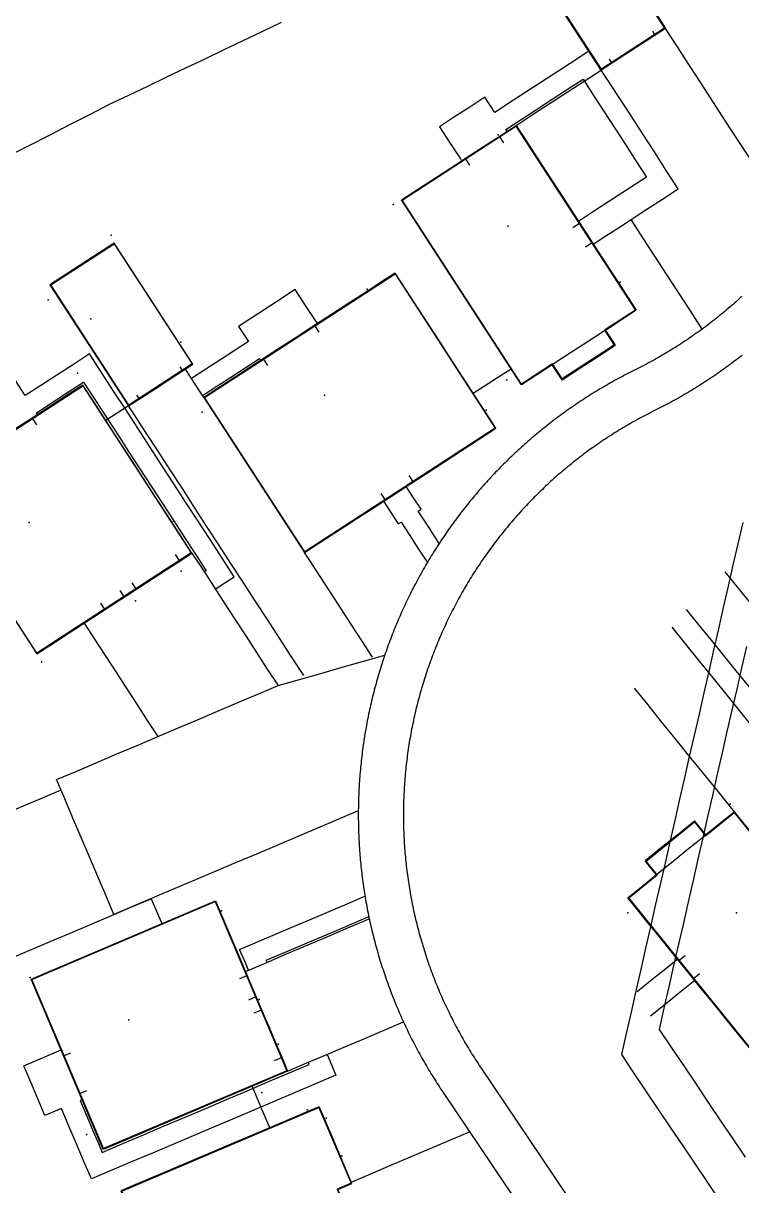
# Model space of a CAD drawing. Header units: metres. Extents: x 337936 to 338469, y 373266 to 374026.
# Drawn here: x 338029.1 to 338060.9, y 373646.1 to 373697.7 of the extents above; entities that cross this region are included whole.
import ezdxf

# ---------------------------------------------------------------- set-up
doc = ezdxf.new("R2010")
doc.units = ezdxf.units.M
for name, color, linetype in [('3D_LINES', 3, 'Continuous'), ('3D_Points', 1, 'Continuous'), ('PLOTS EXTERNAL LEVEL', 6, 'Continuous'), ('PLOTS FFL', 5, 'Continuous')]:
    doc.layers.add(name, color=color, linetype=linetype)

msp = doc.modelspace()

# ---------------------------------------------------------------- linework, layer by layer
at = {"layer": '3D_LINES'}
for points in [[(338051.196, 373700.983, 33.909), (338051.908, 373701.445, 33.909), (338052.62, 373701.907, 33.909), (338053.332, 373702.369, 33.909), (338054.043, 373702.832, 33.909), (338054.543, 373702.062, 33.909), (338055.042, 373701.293, 33.909), (338055.542, 373700.524, 33.909), (338056.041, 373699.755, 33.909), (338056.541, 373698.986, 33.909), (338057.04, 373698.217, 33.909), (338057.53, 373697.462, 33.91), (338056.819, 373697, 33.911), (338056.107, 373696.537, 33.911), (338055.395, 373696.075, 33.912), (338054.683, 373695.613, 33.913)], [(338040.489, 373697.717, 33.977), (338039.643, 373697.313, 33.951), (338038.797, 373696.91, 33.925), (338037.95, 373696.506, 33.899), (338037.104, 373696.102, 33.873), (338036.258, 373695.698, 33.846), (338035.412, 373695.294, 33.825), (338034.566, 373694.891, 33.804), (338033.72, 373694.487, 33.784), (338032.874, 373694.083, 33.764), (338031.995, 373693.633, 33.742), (338031.117, 373693.183, 33.73), (338030.239, 373692.733, 33.732), (338029.361, 373692.283, 33.734), (338028.483, 373691.833, 33.767)], [(338063.4, 373688.424, 34.042), (338062.866, 373689.246, 34.03), (338062.332, 373690.068, 34.018), (338061.799, 373690.889, 34.006), (338061.265, 373691.711, 33.994), (338060.732, 373692.532, 33.983), (338060.198, 373693.354, 33.971), (338059.665, 373694.176, 33.959), (338059.131, 373694.997, 33.947), (338058.598, 373695.819, 33.935), (338058.064, 373696.64, 33.923), (338057.53, 373697.462, 33.911)], [(338056.95, 373697.341, 33.911), (338057.067, 373697.161, 33.914)], [(338054.14, 373696.449, 34.043), (338053.304, 373695.906, 34.043), (338052.469, 373695.364, 34.043), (338051.633, 373694.821, 34.043), (338050.797, 373694.278, 34.043), (338049.961, 373693.735, 34.043), (338049.526, 373694.406, 34.043), (338048.855, 373693.97, 34.043), (338048.184, 373693.534, 34.043), (338047.513, 373693.099, 34.043), (338047.949, 373692.428, 34.043), (338048.439, 373691.673, 34.043), (338048.494, 373691.589, 34.043), (338049.165, 373692.025, 34.043), (338049.836, 373692.46, 34.043), (338050.507, 373692.896, 34.049), (338050.452, 373692.981, 34.051), (338051.136, 373693.425, 34.051), (338051.821, 373693.87, 34.051), (338052.506, 373694.315, 34.051), (338053.191, 373694.759, 34.051), (338053.876, 373695.204, 34.051), (338054.345, 373694.481, 34.051), (338054.815, 373693.758, 34.051), (338055.284, 373693.035, 34.051), (338055.754, 373692.311, 34.051), (338056.224, 373691.588, 34.051), (338056.693, 373690.865, 34.051), (338055.939, 373690.375, 34.051), (338055.184, 373689.885, 34.051), (338054.429, 373689.395, 34.051), (338053.674, 373688.904, 34.051)], [(338055.029, 373696.094, 33.9), (338055.147, 373695.914, 33.9)], [(338050.909, 373693.162, 33.913), (338051.664, 373693.652, 33.913), (338052.419, 373694.142, 33.913), (338053.174, 373694.633, 33.913), (338053.928, 373695.123, 33.913), (338054.683, 373695.613, 33.913)], [(338059.161, 373684.13, 33.911), (338058.635, 373684.939, 33.911), (338058.11, 373685.749, 33.911), (338057.584, 373686.559, 33.911), (338057.058, 373687.369, 33.911), (338056.532, 373688.178, 33.911), (338056.006, 373688.988, 33.911), (338056.705, 373689.442, 33.911), (338057.403, 373689.895, 33.911), (338058.102, 373690.349, 33.911), (338057.57, 373691.167, 33.911), (338057.039, 373691.985, 33.911), (338056.508, 373692.804, 33.911), (338055.976, 373693.622, 33.911), (338055.445, 373694.44, 33.911), (338054.913, 373695.259, 33.911), (338054.683, 373695.613, 33.913)], [(338050.909, 373693.162, 34.043), (338051.414, 373692.384, 34.043), (338051.92, 373691.606, 34.043), (338052.425, 373690.828, 34.043), (338052.93, 373690.05, 34.043), (338053.436, 373689.272, 34.043), (338053.941, 373688.493, 34.043), (338054.446, 373687.715, 34.043), (338054.952, 373686.937, 34.043), (338055.457, 373686.159, 34.043), (338055.846, 373685.56, 34.042), (338056.235, 373684.962, 34.042), (338055.508, 373684.49, 34.042), (338054.781, 373684.018, 34.042), (338054.055, 373683.546, 34.042), (338053.328, 373683.074, 34.042), (338052.601, 373682.602, 34.042), (338051.875, 373682.13, 34.042), (338051.148, 373681.658, 34.042), (338050.616, 373682.478, 34.042), (338050.083, 373683.298, 34.042), (338049.55, 373684.118, 34.042), (338049.018, 373684.939, 34.042), (338048.485, 373685.759, 34.042), (338047.953, 373686.579, 34.042), (338047.42, 373687.399, 34.042), (338046.888, 373688.219, 34.042), (338046.355, 373689.039, 34.042), (338045.823, 373689.859, 34.042)], [(338050.163, 373692.677, 34.043), (338050.355, 373692.382, 34.043)], [(338048.645, 373691.692, 34.052), (338048.837, 373691.396, 34.067)], [(338053.427, 373688.638, 34.087), (338053.723, 373688.83, 34.071)], [(338054.328, 373687.898, 34.065), (338054.887, 373688.261, 34.036), (338055.447, 373688.625, 34.012), (338056.006, 373688.988, 34.016)], [(338033.092, 373687.943, 33.701), (338032.38, 373687.481, 33.701), (338031.668, 373687.019, 33.701), (338030.957, 373686.556, 33.702), (338030.245, 373686.094, 33.702), (338030.525, 373685.662, 33.702), (338031.06, 373684.839, 33.747), (338031.594, 373684.016, 33.792), (338032.129, 373683.193, 33.837), (338032.663, 373682.371, 33.882), (338033.197, 373681.548, 33.927), (338033.732, 373680.725, 33.972), (338034.444, 373681.187, 33.972), (338035.155, 373681.649, 33.972), (338035.867, 373682.111, 33.972), (338036.579, 373682.574, 33.972)], [(338053.984, 373687.781, 34.081), (338054.28, 373687.973, 34.065)], [(338041.532, 373674.221, 34.138), (338042.303, 373674.722, 34.13), (338043.075, 373675.223, 34.122), (338043.846, 373675.724, 34.114), (338044.617, 373676.225, 34.106), (338045.388, 373676.725, 34.098), (338046.159, 373677.226, 34.09), (338046.931, 373677.727, 34.082), (338047.702, 373678.228, 34.074), (338048.473, 373678.729, 34.066), (338049.244, 373679.23, 34.058), (338050.015, 373679.73, 34.05), (338049.524, 373680.488, 34.043), (338049.027, 373681.253, 34.042), (338048.53, 373682.018, 34.042), (338048.033, 373682.783, 34.042), (338047.536, 373683.549, 34.042), (338047.039, 373684.314, 34.042), (338046.542, 373685.079, 34.042), (338046.045, 373685.844, 34.042), (338045.548, 373686.61, 34.042), (338044.947, 373686.219, 34.042), (338044.346, 373685.829, 34.042), (338043.537, 373685.304, 34.042), (338042.728, 373684.778, 34.042), (338041.919, 373684.253, 34.042), (338041.11, 373683.727, 34.042), (338040.301, 373683.202, 34.042), (338039.492, 373682.677, 34.042), (338038.683, 373682.151, 34.042), (338037.874, 373681.626, 34.042), (338037.065, 373681.101, 34.042)], [(338037.01, 373681.184, 34.006), (338037.64, 373681.593, 34.041), (338038.27, 373682.002, 34.075), (338038.9, 373682.411, 34.109), (338039.53, 373682.82, 34.107), (338039.584, 373682.737, 34.113), (338040.423, 373683.281, 34.103), (338041.261, 373683.826, 34.092), (338042.1, 373684.37, 34.082), (338041.61, 373685.125, 34.026), (338041.12, 373685.88, 33.982), (338040.281, 373685.335, 33.988), (338039.442, 373684.791, 33.994), (338038.604, 373684.246, 34), (338039.039, 373683.575, 34.05), (338038.41, 373683.166, 34.058), (338037.78, 373682.757, 34.056), (338037.15, 373682.348, 34.022), (338036.52, 373681.939, 33.988)], [(338060.914, 373685.574, 33.382), (338060.841, 373685.507, 33.382), (338060.767, 373685.439, 33.382), (338060.693, 373685.373, 33.382), (338060.618, 373685.306, 33.382), (338060.543, 373685.24, 33.382), (338060.468, 373685.174, 33.382), (338060.393, 373685.109, 33.382), (338060.317, 373685.044, 33.382), (338060.241, 373684.98, 33.382), (338060.164, 373684.915, 33.382), (338060.088, 373684.852, 33.382), (338060.011, 373684.788, 33.382), (338059.933, 373684.725, 33.382), (338059.855, 373684.662, 33.382), (338059.777, 373684.6, 33.382), (338059.699, 373684.538, 33.382), (338059.62, 373684.477, 33.382), (338059.542, 373684.416, 33.382), (338059.462, 373684.355, 33.382), (338059.383, 373684.295, 33.382), (338059.303, 373684.235, 33.382), (338059.223, 373684.175, 33.382), (338059.142, 373684.116, 33.382), (338059.062, 373684.057, 33.382), (338058.981, 373683.999, 33.382), (338058.9, 373683.941, 33.382), (338058.818, 373683.883, 33.382), (338058.736, 373683.826, 33.382), (338058.654, 373683.769, 33.382), (338058.572, 373683.713, 33.382), (338058.489, 373683.657, 33.382), (338058.406, 373683.601, 33.382), (338058.323, 373683.546, 33.382), (338058.239, 373683.492, 33.382), (338058.156, 373683.437, 33.382), (338058.071, 373683.383, 33.382), (338057.987, 373683.33, 33.382), (338057.903, 373683.277, 33.382), (338057.818, 373683.224, 33.382), (338057.733, 373683.172, 33.382), (338057.647, 373683.12, 33.382), (338057.562, 373683.069, 33.382), (338057.476, 373683.018, 33.382), (338057.39, 373682.967, 33.382), (338057.304, 373682.917, 33.382), (338057.217, 373682.868, 33.382), (338057.13, 373682.818, 33.382), (338057.043, 373682.769, 33.382), (338056.956, 373682.721, 33.382), (338056.868, 373682.673, 33.382), (338056.78, 373682.626, 33.382), (338056.692, 373682.578, 33.382), (338056.604, 373682.532, 33.382), (338056.516, 373682.486, 33.382), (338056.427, 373682.44, 33.382), (338056.338, 373682.394, 33.382), (338056.249, 373682.35, 33.382), (338056.16, 373682.305, 33.382), (338056.07, 373682.261, 33.382), (338055.981, 373682.216, 33.382), (338055.892, 373682.171, 33.382), (338055.804, 373682.125, 33.382), (338055.715, 373682.079, 33.382), (338055.627, 373682.032, 33.382), (338055.539, 373681.986, 33.382), (338055.451, 373681.938, 33.382), (338055.363, 373681.891, 33.382), (338055.276, 373681.843, 33.382), (338055.189, 373681.794, 33.382), (338055.102, 373681.745, 33.382), (338055.015, 373681.696, 33.382), (338054.928, 373681.647, 33.382), (338054.842, 373681.597, 33.382), (338054.756, 373681.546, 33.382), (338054.67, 373681.495, 33.382), (338054.584, 373681.444, 33.382), (338054.499, 373681.393, 33.382), (338054.414, 373681.341, 33.382), (338054.329, 373681.288, 33.382), (338054.244, 373681.236, 33.382), (338054.16, 373681.183, 33.382), (338054.076, 373681.129, 33.382), (338053.992, 373681.075, 33.382), (338053.908, 373681.021, 33.382), (338053.825, 373680.966, 33.382), (338053.741, 373680.911, 33.382), (338053.658, 373680.856, 33.382), (338053.576, 373680.8, 33.382), (338053.493, 373680.744, 33.382), (338053.411, 373680.688, 33.382), (338053.329, 373680.631, 33.382), (338053.247, 373680.573, 33.382), (338053.166, 373680.516, 33.382), (338053.085, 373680.458, 33.382), (338053.004, 373680.399, 33.382), (338052.923, 373680.341, 33.382), (338052.843, 373680.282, 33.382), (338052.763, 373680.222, 33.382), (338052.683, 373680.162, 33.382), (338052.603, 373680.102, 33.382), (338052.524, 373680.042, 33.382), (338052.445, 373679.981, 33.382), (338052.366, 373679.92, 33.382), (338052.288, 373679.858, 33.382), (338052.21, 373679.796, 33.382), (338052.132, 373679.734, 33.382), (338052.054, 373679.671, 33.382), (338051.977, 373679.608, 33.382), (338051.9, 373679.545, 33.382), (338051.823, 373679.481, 33.382), (338051.747, 373679.417, 33.382), (338051.67, 373679.352, 33.382), (338051.594, 373679.288, 33.382), (338051.519, 373679.223, 33.382), (338051.444, 373679.157, 33.382), (338051.369, 373679.091, 33.382), (338051.294, 373679.025, 33.382), (338051.22, 373678.959, 33.382), (338051.145, 373678.892, 33.382), (338051.072, 373678.825, 33.382), (338050.998, 373678.757, 33.382), (338050.925, 373678.69, 33.382), (338050.852, 373678.621, 33.382), (338050.78, 373678.553, 33.382), (338050.707, 373678.484, 33.382), (338050.635, 373678.415, 33.382), (338050.564, 373678.346, 33.382), (338050.493, 373678.276, 33.382), (338050.422, 373678.206, 33.382), (338050.351, 373678.135, 33.382), (338050.281, 373678.065, 33.382), (338050.21, 373677.994, 33.382), (338050.141, 373677.922, 33.382), (338050.071, 373677.851, 33.382), (338050.002, 373677.779, 33.382), (338049.934, 373677.706, 33.382), (338049.865, 373677.634, 33.382), (338049.797, 373677.561, 33.382), (338049.729, 373677.488, 33.382), (338049.662, 373677.414, 33.382), (338049.595, 373677.34, 33.382), (338049.528, 373677.266, 33.382), (338049.462, 373677.192, 33.382), (338049.396, 373677.117, 33.382), (338049.33, 373677.042, 33.382), (338049.265, 373676.966, 33.382), (338049.2, 373676.891, 33.382), (338049.135, 373676.815, 33.382), (338049.071, 373676.739, 33.382), (338049.007, 373676.662, 33.382), (338048.943, 373676.585, 33.382), (338048.88, 373676.508, 33.382), (338048.817, 373676.431, 33.382), (338048.754, 373676.353, 33.382), (338048.692, 373676.275, 33.382), (338048.63, 373676.197, 33.382), (338048.568, 373676.119, 33.382), (338048.507, 373676.04, 33.382), (338048.446, 373675.961, 33.382), (338048.386, 373675.881, 33.382), (338048.326, 373675.802, 33.382), (338048.266, 373675.722, 33.382), (338048.207, 373675.642, 33.382), (338048.148, 373675.561, 33.382), (338048.089, 373675.481, 33.382), (338048.031, 373675.4, 33.382), (338047.973, 373675.318, 33.382), (338047.915, 373675.237, 33.382), (338047.858, 373675.155, 33.382), (338047.801, 373675.073, 33.382), (338047.745, 373674.991, 33.382), (338047.689, 373674.908, 33.382), (338047.633, 373674.826, 33.382), (338047.578, 373674.743, 33.382), (338047.523, 373674.659, 33.382), (338047.468, 373674.576, 33.382), (338047.414, 373674.492, 33.382), (338047.36, 373674.408, 33.382), (338047.307, 373674.324, 33.382), (338047.254, 373674.239, 33.382), (338047.201, 373674.155, 33.382), (338047.149, 373674.07, 33.382), (338047.097, 373673.985, 33.382), (338047.046, 373673.899, 33.382), (338046.995, 373673.813, 33.382), (338046.944, 373673.728, 33.382), (338046.893, 373673.641, 33.382), (338046.844, 373673.555, 33.382), (338046.794, 373673.468, 33.382), (338046.745, 373673.382, 33.382), (338046.696, 373673.295, 33.382), (338046.648, 373673.207, 33.382), (338046.6, 373673.12, 33.382), (338046.552, 373673.032, 33.382), (338046.505, 373672.944, 33.382), (338046.458, 373672.856, 33.382), (338046.412, 373672.768, 33.382), (338046.366, 373672.679, 33.382), (338046.32, 373672.591, 33.382), (338046.275, 373672.502, 33.382), (338046.23, 373672.413, 33.382), (338046.186, 373672.323, 33.382), (338046.142, 373672.234, 33.382), (338046.099, 373672.144, 33.382), (338046.055, 373672.054, 33.382), (338046.013, 373671.964, 33.382), (338045.97, 373671.874, 33.382), (338045.929, 373671.783, 33.382), (338045.887, 373671.692, 33.382), (338045.846, 373671.601, 33.382), (338045.805, 373671.51, 33.382), (338045.765, 373671.419, 33.382), (338045.725, 373671.328, 33.382), (338045.686, 373671.236, 33.382), (338045.647, 373671.144, 33.382), (338045.608, 373671.052, 33.382), (338045.57, 373670.96, 33.382), (338045.532, 373670.868, 33.382), (338045.495, 373670.775, 33.382), (338045.458, 373670.683, 33.382), (338045.421, 373670.59, 33.382), (338045.385, 373670.497, 33.382), (338045.35, 373670.404, 33.382), (338045.314, 373670.31, 33.382), (338045.28, 373670.217, 33.382), (338045.245, 373670.123, 33.382), (338045.211, 373670.029, 33.382), (338045.178, 373669.935, 33.382), (338045.145, 373669.841, 33.382), (338045.112, 373669.747, 33.382), (338045.08, 373669.653, 33.382), (338045.048, 373669.558, 33.382), (338045.016, 373669.463, 33.382), (338044.985, 373669.369, 33.382), (338044.955, 373669.274, 33.382), (338044.925, 373669.179, 33.382), (338044.895, 373669.083, 33.382), (338044.866, 373668.988, 33.382), (338044.837, 373668.892, 33.382), (338044.809, 373668.797, 33.382), (338044.781, 373668.701, 33.382), (338044.753, 373668.605, 33.382), (338044.726, 373668.509, 33.382), (338044.7, 373668.413, 33.382), (338044.673, 373668.317, 33.382), (338044.648, 373668.22, 33.382), (338044.622, 373668.124, 33.382), (338044.597, 373668.027, 33.382), (338044.573, 373667.931, 33.382), (338044.549, 373667.834, 33.382), (338044.525, 373667.737, 33.382), (338044.502, 373667.64, 33.382), (338044.479, 373667.543, 33.382), (338044.457, 373667.445, 33.382), (338044.435, 373667.348, 33.382), (338044.414, 373667.251, 33.382), (338044.393, 373667.153, 33.382), (338044.373, 373667.056, 33.382), (338044.353, 373666.958, 33.382), (338044.333, 373666.86, 33.382), (338044.314, 373666.762, 33.382), (338044.295, 373666.664, 33.382), (338044.277, 373666.566, 33.382), (338044.259, 373666.468, 33.382), (338044.242, 373666.37, 33.382), (338044.225, 373666.271, 33.382), (338044.208, 373666.173, 33.382), (338044.192, 373666.075, 33.382), (338044.176, 373665.976, 33.382), (338044.161, 373665.877, 33.382), (338044.147, 373665.779, 33.382), (338044.132, 373665.68, 33.382), (338044.119, 373665.581, 33.382), (338044.105, 373665.482, 33.382), (338044.092, 373665.383, 33.382), (338044.08, 373665.285, 33.382), (338044.068, 373665.185, 33.382), (338044.056, 373665.086, 33.382), (338044.045, 373664.987, 33.382), (338044.034, 373664.888, 33.382), (338044.024, 373664.789, 33.382), (338044.015, 373664.69, 33.382), (338044.005, 373664.59, 33.382), (338043.996, 373664.491, 33.382), (338043.988, 373664.392, 33.382), (338043.98, 373664.292, 33.382), (338043.972, 373664.193, 33.382), (338043.965, 373664.093, 33.382), (338043.959, 373663.994, 33.382), (338043.953, 373663.894, 33.382), (338043.947, 373663.794, 33.382), (338043.942, 373663.695, 33.382), (338043.937, 373663.595, 33.382), (338043.932, 373663.496, 33.382), (338043.929, 373663.396, 33.382), (338043.925, 373663.296, 33.382), (338043.922, 373663.196, 33.382), (338043.92, 373663.097, 33.382), (338043.918, 373662.997, 33.382), (338043.916, 373662.897, 33.382), (338043.915, 373662.798, 33.382), (338043.914, 373662.698, 33.382), (338043.914, 373662.598, 33.382), (338043.914, 373662.498, 33.382), (338043.914, 373662.399, 33.382), (338043.916, 373662.299, 33.382), (338043.917, 373662.199, 33.382), (338043.919, 373662.099, 33.382), (338043.921, 373662, 33.382), (338043.924, 373661.9, 33.382), (338043.928, 373661.8, 33.382), (338043.931, 373661.7, 33.382), (338043.936, 373661.601, 33.382), (338043.94, 373661.501, 33.382), (338043.946, 373661.402, 33.382), (338043.951, 373661.302, 33.382), (338043.957, 373661.202, 33.382), (338043.964, 373661.103, 33.382), (338043.971, 373661.003, 33.382), (338043.978, 373660.904, 33.382), (338043.986, 373660.804, 33.382), (338043.994, 373660.705, 33.382), (338044.003, 373660.606, 33.382), (338044.012, 373660.506, 33.382), (338044.022, 373660.407, 33.382), (338044.032, 373660.308, 33.382), (338044.042, 373660.209, 33.382), (338044.053, 373660.109, 33.382), (338044.065, 373660.01, 33.382), (338044.077, 373659.911, 33.382), (338044.089, 373659.812, 33.382), (338044.102, 373659.713, 33.382), (338044.115, 373659.615, 33.382), (338044.129, 373659.516, 33.382), (338044.143, 373659.417, 33.382), (338044.158, 373659.318, 33.382), (338044.173, 373659.22, 33.382), (338044.188, 373659.121, 33.382), (338044.204, 373659.023, 33.382), (338044.22, 373658.924, 33.382), (338044.237, 373658.826, 33.382), (338044.255, 373658.728, 33.382), (338044.272, 373658.63, 33.382), (338044.29, 373658.531, 33.382), (338044.309, 373658.433, 33.382), (338044.328, 373658.336, 33.382), (338044.348, 373658.238, 33.382), (338044.368, 373658.14, 33.382), (338044.388, 373658.042, 33.382), (338044.409, 373657.945, 33.382), (338044.43, 373657.847, 33.382), (338044.452, 373657.75, 33.382), (338044.474, 373657.653, 33.382), (338044.496, 373657.556, 33.382), (338044.519, 373657.458, 33.382), (338044.543, 373657.362, 33.382), (338044.567, 373657.265, 33.382), (338044.591, 373657.168, 33.382), (338044.616, 373657.071, 33.382), (338044.641, 373656.975, 33.382), (338044.667, 373656.878, 33.382), (338044.693, 373656.782, 33.382), (338044.719, 373656.686, 33.382), (338044.746, 373656.59, 33.382), (338044.774, 373656.494, 33.382), (338044.802, 373656.398, 33.382), (338044.83, 373656.303, 33.382), (338044.859, 373656.207, 33.382), (338044.888, 373656.112, 33.382), (338044.917, 373656.016, 33.382), (338044.947, 373655.921, 33.382), (338044.978, 373655.826, 33.382), (338045.009, 373655.731, 33.382), (338045.04, 373655.637, 33.382), (338045.072, 373655.542, 33.382), (338045.104, 373655.448, 33.382), (338045.136, 373655.353, 33.382), (338045.169, 373655.259, 33.382), (338045.203, 373655.165, 33.382), (338045.237, 373655.071, 33.382), (338045.271, 373654.978, 33.382), (338045.306, 373654.884, 33.382), (338045.341, 373654.791, 33.382), (338045.376, 373654.698, 33.382), (338045.412, 373654.605, 33.382), (338045.449, 373654.512, 33.382), (338045.486, 373654.419, 33.382), (338045.523, 373654.327, 33.382), (338045.56, 373654.234, 33.382), (338045.599, 373654.142, 33.382), (338045.637, 373654.05, 33.382), (338045.676, 373653.958, 33.382), (338045.715, 373653.866, 33.382), (338045.755, 373653.775, 33.382), (338045.795, 373653.684, 33.382), (338045.836, 373653.592, 33.382), (338045.877, 373653.502, 33.382), (338045.918, 373653.411, 33.382), (338045.96, 373653.32, 33.382), (338046.002, 373653.23, 33.382), (338046.045, 373653.14, 33.382), (338046.088, 373653.05, 33.382), (338046.131, 373652.96, 33.382), (338046.175, 373652.87, 33.382), (338046.219, 373652.781, 33.382), (338046.264, 373652.692, 33.382), (338046.309, 373652.603, 33.382), (338046.354, 373652.514, 33.382), (338046.4, 373652.425, 33.382), (338046.447, 373652.337, 33.382), (338046.493, 373652.249, 33.382), (338046.54, 373652.161, 33.382), (338046.588, 373652.073, 33.382), (338046.636, 373651.986, 33.382), (338046.684, 373651.898, 33.382), (338046.733, 373651.811, 33.382), (338046.782, 373651.724, 33.382), (338046.831, 373651.638, 33.382), (338046.881, 373651.551, 33.382), (338046.931, 373651.465, 33.382), (338046.982, 373651.379, 33.382), (338047.033, 373651.293, 33.382), (338047.084, 373651.208, 33.382), (338047.136, 373651.123, 33.382), (338047.188, 373651.038, 33.382), (338047.241, 373650.953, 33.382), (338047.294, 373650.868, 33.382), (338047.347, 373650.784, 33.382), (338047.401, 373650.7, 33.382), (338047.455, 373650.616, 33.382), (338047.509, 373650.533, 33.382), (338047.564, 373650.449, 33.382), (338047.619, 373650.366, 33.382), (338047.675, 373650.283, 33.382), (338048.222, 373649.472, 33.382), (338048.77, 373648.66, 33.382), (338049.317, 373647.848, 33.382), (338049.865, 373647.036, 33.382), (338050.412, 373646.225, 33.382), (338050.96, 373645.413, 33.382)], [(338041.971, 373684.287, 34.084), (338042.163, 373683.991, 34.106)], [(338052.516, 373682.547, 34.058), (338052.945, 373681.886, 34.066), (338053.728, 373682.395, 34.068), (338054.512, 373682.904, 34.069), (338055.295, 373683.413, 34.07), (338054.867, 373684.073, 34.062)], [(338037.574, 373672.605, 33.972), (338037.993, 373672.877, 33.972), (338038.413, 373673.149, 33.972), (338037.878, 373673.973, 33.972), (338037.344, 373674.796, 33.972), (338036.809, 373675.619, 33.972), (338036.275, 373676.442, 33.972), (338035.74, 373677.265, 33.972), (338035.205, 373678.088, 33.972), (338034.671, 373678.912, 33.972), (338034.136, 373679.735, 33.972), (338033.602, 373680.558, 33.972), (338033.067, 373681.381, 33.967), (338032.533, 373682.204, 33.961), (338031.998, 373683.027, 33.955), (338031.238, 373682.533, 33.95), (338030.542, 373682.082, 33.952), (338029.846, 373681.63, 33.953), (338029.151, 373681.178, 33.955), (338028.715, 373681.849, 33.956)], [(338039.698, 373682.811, 34.111), (338039.89, 373682.515, 34.134)], [(338060.929, 373682.961, 34.106), (338060.85, 373682.899, 34.107), (338060.771, 373682.838, 34.107), (338060.692, 373682.777, 34.108), (338060.612, 373682.717, 34.109), (338060.532, 373682.657, 34.109), (338060.452, 373682.597, 34.11), (338060.372, 373682.537, 34.11), (338060.291, 373682.478, 34.111), (338060.21, 373682.42, 34.111), (338060.129, 373682.361, 34.112), (338060.048, 373682.303, 34.112), (338059.966, 373682.246, 34.112), (338059.884, 373682.188, 34.112), (338059.802, 373682.132, 34.111), (338059.72, 373682.075, 34.111), (338059.637, 373682.019, 34.111), (338059.554, 373681.963, 34.111), (338059.471, 373681.908, 34.111), (338059.387, 373681.853, 34.111), (338059.303, 373681.798, 34.11), (338059.22, 373681.744, 34.11), (338059.135, 373681.69, 34.11), (338059.051, 373681.636, 34.11), (338058.966, 373681.583, 34.11), (338058.881, 373681.53, 34.109), (338058.796, 373681.478, 34.109), (338058.711, 373681.426, 34.109), (338058.625, 373681.374, 34.109), (338058.539, 373681.323, 34.109), (338058.453, 373681.272, 34.108), (338058.367, 373681.222, 34.108), (338058.28, 373681.172, 34.108), (338058.194, 373681.122, 34.108), (338058.107, 373681.073, 34.108), (338058.02, 373681.024, 34.107), (338057.932, 373680.976, 34.107), (338057.844, 373680.927, 34.107), (338057.757, 373680.88, 34.107), (338057.669, 373680.832, 34.107), (338057.58, 373680.785, 34.106), (338057.492, 373680.739, 34.106), (338057.403, 373680.693, 34.106), (338057.314, 373680.647, 34.106), (338057.225, 373680.602, 34.105), (338057.136, 373680.557, 34.105), (338057.046, 373680.512, 34.105), (338056.957, 373680.468, 34.105), (338056.868, 373680.423, 34.104), (338056.778, 373680.377, 34.104), (338056.69, 373680.331, 34.104), (338056.601, 373680.285, 34.104), (338056.513, 373680.238, 34.103), (338056.425, 373680.191, 34.103), (338056.337, 373680.143, 34.103), (338056.249, 373680.095, 34.103), (338056.162, 373680.047, 34.103), (338056.074, 373679.998, 34.102), (338055.987, 373679.948, 34.102), (338055.901, 373679.899, 34.102), (338055.814, 373679.848, 34.102), (338055.728, 373679.798, 34.102), (338055.642, 373679.746, 34.101), (338055.557, 373679.695, 34.101), (338055.471, 373679.643, 34.101), (338055.386, 373679.59, 34.101), (338055.301, 373679.538, 34.101), (338055.216, 373679.484, 34.101), (338055.132, 373679.431, 34.101), (338055.048, 373679.377, 34.1), (338054.964, 373679.322, 34.1), (338054.881, 373679.267, 34.1), (338054.797, 373679.212, 34.1), (338054.714, 373679.156, 34.1), (338054.632, 373679.1, 34.1), (338054.549, 373679.043, 34.1), (338054.467, 373678.986, 34.1), (338054.385, 373678.929, 34.099), (338054.304, 373678.871, 34.098), (338054.222, 373678.813, 34.097), (338054.141, 373678.754, 34.095), (338054.061, 373678.695, 34.094), (338053.98, 373678.635, 34.093), (338053.9, 373678.576, 34.091), (338053.821, 373678.515, 34.09), (338053.741, 373678.455, 34.089), (338053.662, 373678.394, 34.088), (338053.583, 373678.332, 34.086), (338053.504, 373678.27, 34.085), (338053.426, 373678.208, 34.084), (338053.348, 373678.145, 34.083), (338053.271, 373678.082, 34.083), (338053.193, 373678.019, 34.083), (338053.116, 373677.955, 34.082), (338053.04, 373677.891, 34.082), (338052.963, 373677.826, 34.082), (338052.887, 373677.762, 34.082), (338052.811, 373677.696, 34.082), (338052.736, 373677.63, 34.081), (338052.661, 373677.564, 34.081), (338052.586, 373677.498, 34.081), (338052.512, 373677.431, 34.081), (338052.438, 373677.364, 34.08), (338052.364, 373677.296, 34.075), (338052.291, 373677.228, 34.07), (338052.218, 373677.16, 34.064), (338052.145, 373677.092, 34.059), (338052.073, 373677.023, 34.054), (338052.001, 373676.953, 34.048), (338051.929, 373676.883, 34.043), (338051.858, 373676.813, 34.04), (338051.787, 373676.743, 34.04), (338051.716, 373676.672, 34.041), (338051.646, 373676.601, 34.042), (338051.576, 373676.529, 34.042), (338051.506, 373676.458, 34.043), (338051.437, 373676.385, 34.043), (338051.368, 373676.313, 34.044), (338051.3, 373676.24, 34.045), (338051.232, 373676.167, 34.045), (338051.164, 373676.093, 34.046), (338051.097, 373676.019, 34.047), (338051.03, 373675.945, 34.047), (338050.963, 373675.87, 34.048), (338050.897, 373675.795, 34.049), (338050.831, 373675.72, 34.049), (338050.766, 373675.645, 34.05), (338050.701, 373675.569, 34.05), (338050.636, 373675.493, 34.051), (338050.572, 373675.416, 34.052), (338050.508, 373675.339, 34.052), (338050.444, 373675.262, 34.053), (338050.381, 373675.184, 34.053), (338050.318, 373675.107, 34.054), (338050.256, 373675.028, 34.055), (338050.194, 373674.95, 34.055), (338050.132, 373674.871, 34.056), (338050.071, 373674.792, 34.056), (338050.01, 373674.713, 34.057), (338049.95, 373674.633, 34.058), (338049.89, 373674.553, 34.058), (338049.83, 373674.473, 34.059), (338049.771, 373674.392, 34.059), (338049.712, 373674.312, 34.06), (338049.653, 373674.23, 34.061), (338049.595, 373674.149, 34.061), (338049.538, 373674.067, 34.062), (338049.481, 373673.985, 34.062), (338049.424, 373673.903, 34.063), (338049.367, 373673.82, 34.063), (338049.311, 373673.737, 34.064), (338049.256, 373673.654, 34.064), (338049.201, 373673.571, 34.065), (338049.146, 373673.487, 34.066), (338049.092, 373673.403, 34.066), (338049.038, 373673.319, 34.067), (338048.984, 373673.235, 34.067), (338048.931, 373673.15, 34.068), (338048.879, 373673.065, 34.068), (338048.827, 373672.979, 34.069), (338048.775, 373672.894, 34.069), (338048.724, 373672.808, 34.07), (338048.673, 373672.722, 34.07), (338048.622, 373672.636, 34.071), (338048.572, 373672.549, 34.072), (338048.523, 373672.462, 34.072), (338048.473, 373672.375, 34.073), (338048.425, 373672.288, 34.073), (338048.376, 373672.2, 34.074), (338048.329, 373672.112, 34.074), (338048.281, 373672.024, 34.075), (338048.234, 373671.936, 34.075), (338048.188, 373671.848, 34.076), (338048.142, 373671.759, 34.076), (338048.096, 373671.67, 34.077), (338048.051, 373671.581, 34.077), (338048.006, 373671.491, 34.078), (338047.962, 373671.402, 34.078), (338047.918, 373671.312, 34.079), (338047.874, 373671.222, 34.079), (338047.831, 373671.131, 34.079), (338047.789, 373671.041, 34.08), (338047.747, 373670.95, 34.08), (338047.705, 373670.859, 34.081), (338047.664, 373670.768, 34.081), (338047.623, 373670.677, 34.082), (338047.583, 373670.585, 34.082), (338047.543, 373670.494, 34.083), (338047.504, 373670.402, 34.082), (338047.465, 373670.309, 34.082), (338047.427, 373670.217, 34.082), (338047.389, 373670.125, 34.082), (338047.352, 373670.032, 34.082), (338047.315, 373669.939, 34.081), (338047.278, 373669.846, 34.081), (338047.242, 373669.753, 34.081), (338047.206, 373669.659, 34.081), (338047.171, 373669.566, 34.081), (338047.137, 373669.472, 34.08), (338047.102, 373669.378, 34.08), (338047.069, 373669.284, 34.08), (338047.035, 373669.189, 34.08), (338047.003, 373669.095, 34.079), (338046.97, 373669, 34.079), (338046.938, 373668.906, 34.079), (338046.907, 373668.811, 34.079), (338046.876, 373668.716, 34.078), (338046.846, 373668.62, 34.078), (338046.816, 373668.525, 34.078), (338046.786, 373668.429, 34.078), (338046.757, 373668.334, 34.077), (338046.729, 373668.238, 34.077), (338046.701, 373668.142, 34.076), (338046.673, 373668.046, 34.075), (338046.646, 373667.949, 34.074), (338046.62, 373667.853, 34.073), (338046.594, 373667.756, 34.072), (338046.568, 373667.66, 34.071), (338046.543, 373667.563, 34.07), (338046.518, 373667.466, 34.069), (338046.494, 373667.369, 34.069), (338046.47, 373667.272, 34.068), (338046.447, 373667.175, 34.067), (338046.425, 373667.077, 34.066), (338046.402, 373666.98, 34.065), (338046.381, 373666.882, 34.064), (338046.359, 373666.784, 34.063), (338046.339, 373666.687, 34.062), (338046.318, 373666.589, 34.061), (338046.299, 373666.491, 34.06), (338046.279, 373666.393, 34.059), (338046.261, 373666.294, 34.059), (338046.242, 373666.196, 34.058), (338046.224, 373666.098, 34.057), (338046.207, 373665.999, 34.056), (338046.19, 373665.901, 34.055), (338046.174, 373665.802, 34.054), (338046.158, 373665.703, 34.053), (338046.143, 373665.604, 34.052), (338046.128, 373665.506, 34.051), (338046.114, 373665.407, 34.05), (338046.1, 373665.308, 34.049), (338046.086, 373665.209, 34.049), (338046.074, 373665.109, 34.048), (338046.061, 373665.01, 34.047), (338046.049, 373664.911, 34.046), (338046.038, 373664.811, 34.045), (338046.027, 373664.712, 34.044), (338046.017, 373664.613, 34.043), (338046.007, 373664.513, 34.042), (338045.997, 373664.414, 34.041), (338045.988, 373664.314, 34.04), (338045.98, 373664.214, 34.039), (338045.972, 373664.115, 34.039), (338045.965, 373664.015, 34.038), (338045.958, 373663.915, 34.037), (338045.952, 373663.815, 34.036), (338045.946, 373663.716, 34.035), (338045.94, 373663.616, 34.034), (338045.935, 373663.516, 34.033), (338045.931, 373663.416, 34.032), (338045.927, 373663.316, 34.031), (338045.924, 373663.216, 34.03), (338045.921, 373663.116, 34.029), (338045.918, 373663.016, 34.029), (338045.916, 373662.916, 34.028), (338045.915, 373662.816, 34.027), (338045.914, 373662.716, 34.026), (338045.914, 373662.616, 34.025), (338045.914, 373662.516, 34.024), (338045.914, 373662.416, 34.023), (338045.915, 373662.316, 34.022), (338045.917, 373662.216, 34.021), (338045.919, 373662.116, 34.021), (338045.922, 373662.016, 34.02), (338045.925, 373661.916, 34.019), (338045.928, 373661.817, 34.018), (338045.933, 373661.717, 34.017), (338045.937, 373661.617, 34.016), (338045.942, 373661.517, 34.015), (338045.948, 373661.417, 34.014), (338045.954, 373661.317, 34.013), (338045.961, 373661.217, 34.012), (338045.968, 373661.118, 34.012), (338045.975, 373661.018, 34.011), (338045.983, 373660.918, 34.01), (338045.992, 373660.819, 34.009), (338046.001, 373660.719, 34.008), (338046.011, 373660.62, 34.007), (338046.021, 373660.52, 34.006), (338046.031, 373660.421, 34.005), (338046.042, 373660.321, 34.005), (338046.054, 373660.222, 34.004), (338046.066, 373660.123, 34.003), (338046.078, 373660.024, 34.002), (338046.091, 373659.924, 34.001), (338046.105, 373659.825, 34), (338046.119, 373659.726, 33.999), (338046.134, 373659.627, 33.998), (338046.149, 373659.529, 33.998), (338046.164, 373659.43, 33.997), (338046.18, 373659.331, 33.996), (338046.197, 373659.232, 33.995), (338046.214, 373659.134, 33.994), (338046.231, 373659.036, 33.993), (338046.249, 373658.937, 33.992), (338046.268, 373658.839, 33.992), (338046.287, 373658.741, 33.991), (338046.306, 373658.643, 33.99), (338046.326, 373658.545, 33.989), (338046.347, 373658.447, 33.988), (338046.368, 373658.349, 33.987), (338046.389, 373658.251, 33.987), (338046.411, 373658.154, 33.987), (338046.433, 373658.056, 33.987), (338046.456, 373657.959, 33.987), (338046.48, 373657.862, 33.987), (338046.503, 373657.765, 33.987), (338046.528, 373657.668, 33.987), (338046.553, 373657.571, 33.987), (338046.578, 373657.474, 33.987), (338046.604, 373657.377, 33.987), (338046.63, 373657.281, 33.987), (338046.657, 373657.185, 33.987), (338046.684, 373657.088, 33.987), (338046.712, 373656.992, 33.987), (338046.74, 373656.896, 33.987), (338046.769, 373656.801, 33.987), (338046.798, 373656.705, 33.986), (338046.827, 373656.61, 33.986), (338046.857, 373656.514, 33.986), (338046.888, 373656.419, 33.986), (338046.919, 373656.324, 33.986), (338046.951, 373656.229, 33.986), (338046.983, 373656.134, 33.986), (338047.015, 373656.04, 33.986), (338047.048, 373655.945, 33.986), (338047.082, 373655.851, 33.986), (338047.115, 373655.757, 33.986), (338047.15, 373655.663, 33.986), (338047.185, 373655.569, 33.986), (338047.22, 373655.476, 33.986), (338047.256, 373655.382, 33.986), (338047.292, 373655.289, 33.986), (338047.329, 373655.196, 33.986), (338047.366, 373655.103, 33.986), (338047.404, 373655.011, 33.985), (338047.442, 373654.918, 33.983), (338047.48, 373654.826, 33.981), (338047.519, 373654.734, 33.979), (338047.559, 373654.642, 33.977), (338047.599, 373654.551, 33.975), (338047.639, 373654.459, 33.973), (338047.68, 373654.368, 33.971), (338047.721, 373654.277, 33.969), (338047.763, 373654.186, 33.967), (338047.805, 373654.095, 33.965), (338047.848, 373654.005, 33.963), (338047.891, 373653.915, 33.961), (338047.935, 373653.825, 33.959), (338047.979, 373653.735, 33.957), (338048.023, 373653.645, 33.955), (338048.068, 373653.556, 33.953), (338048.113, 373653.467, 33.951), (338048.159, 373653.378, 33.95), (338048.205, 373653.289, 33.948), (338048.252, 373653.201, 33.946), (338048.299, 373653.113, 33.944), (338048.347, 373653.025, 33.944), (338048.395, 373652.937, 33.944), (338048.443, 373652.85, 33.944), (338048.492, 373652.762, 33.944), (338048.542, 373652.675, 33.944), (338048.591, 373652.589, 33.944), (338048.642, 373652.502, 33.944), (338048.692, 373652.416, 33.944), (338048.743, 373652.33, 33.944), (338048.795, 373652.244, 33.944), (338048.847, 373652.159, 33.944), (338048.899, 373652.074, 33.944), (338048.952, 373651.989, 33.945), (338049.005, 373651.904, 33.945), (338049.059, 373651.82, 33.945), (338049.113, 373651.735, 33.945), (338049.167, 373651.652, 33.945), (338049.222, 373651.568, 33.945), (338049.277, 373651.485, 33.945), (338049.333, 373651.402, 33.945), (338049.88, 373650.59, 33.946), (338050.428, 373649.778, 33.946), (338050.975, 373648.966, 33.945), (338051.523, 373648.155, 33.944), (338052.071, 373647.343, 33.944), (338052.618, 373646.531, 33.936), (338053.166, 373645.72, 33.925)], [(338035.999, 373682.453, 33.981), (338036.116, 373682.273, 33.983)], [(338037.065, 373681.101, 34.008), (338036.656, 373681.73, 33.993), (338036.248, 373682.359, 33.983)], [(338049.008, 373681.282, 34.043), (338049.669, 373681.712, 34.043), (338050.331, 373682.142, 34.043), (338050.685, 373682.372, 34.043)], [(338029.66, 373669.731, 33.975), (338030.49, 373670.27, 33.975), (338031.319, 373670.808, 33.975), (338032.149, 373671.347, 33.975), (338032.979, 373671.886, 33.975), (338033.809, 373672.425, 33.975), (338034.485, 373672.864, 33.975), (338035.161, 373673.303, 33.975), (338035.838, 373673.743, 33.975), (338036.539, 373674.198, 33.975), (338036.002, 373675.026, 33.975), (338035.465, 373675.853, 33.975), (338034.928, 373676.68, 33.975), (338034.39, 373677.507, 33.975), (338033.853, 373678.335, 33.975), (338033.316, 373679.162, 33.975), (338032.778, 373679.989, 33.975), (338032.241, 373680.817, 33.975), (338031.704, 373681.644, 33.975), (338030.94, 373681.148, 33.975), (338030.175, 373680.651, 33.975), (338029.411, 373680.155, 33.975), (338028.647, 373679.658, 33.975)], [(338029.024, 373679.904, 33.967), (338029.695, 373680.34, 33.968), (338029.641, 373680.423, 33.968), (338030.338, 373680.876, 33.97), (338031.036, 373681.329, 33.972), (338031.733, 373681.782, 33.973), (338032.233, 373681.013, 33.973), (338032.733, 373680.243, 33.974), (338033.233, 373679.474, 33.974), (338033.732, 373678.704, 33.974), (338034.232, 373677.934, 33.974), (338034.732, 373677.165, 33.975), (338035.232, 373676.395, 33.975), (338035.732, 373675.626, 33.975), (338036.21, 373674.889, 33.975), (338036.689, 373674.151, 33.975), (338037.168, 373673.414, 33.975), (338037.084, 373673.36, 33.975)], [(338034.078, 373681.206, 33.975), (338034.195, 373681.026, 33.975)], [(338033.732, 373680.725, 33.972), (338033.229, 373680.398, 33.972), (338032.725, 373680.071, 33.972)], [(338041.497, 373668.767, 33.972), (338040.959, 373669.596, 33.972), (338040.421, 373670.425, 33.972), (338039.882, 373671.254, 33.972), (338039.344, 373672.082, 33.972), (338038.806, 373672.911, 33.972), (338038.268, 373673.74, 33.972), (338037.73, 373674.569, 33.972), (338037.191, 373675.398, 33.972), (338036.653, 373676.226, 33.972), (338036.115, 373677.055, 33.972), (338035.577, 373677.884, 33.972), (338035.038, 373678.713, 33.972), (338034.5, 373679.541, 33.972), (338033.962, 373680.37, 33.972), (338033.732, 373680.725, 33.972)], [(338029.448, 373680.179, 33.99), (338029.64, 373679.883, 34.003)], [(338046.152, 373677.642, 34.082), (338046.344, 373677.346, 34.08)], [(338044.917, 373676.84, 34.098), (338045.109, 373676.544, 34.09)], [(338047.501, 373674.626, 34.076), (338047.035, 373675.344, 34.078), (338046.569, 373676.061, 34.08), (338046.695, 373676.143, 34.079), (338046.368, 373676.646, 34.081), (338046.041, 373677.149, 34.082), (338045.538, 373676.823, 34.087), (338045.035, 373676.496, 34.091), (338045.362, 373675.993, 34.089), (338045.688, 373675.489, 34.088), (338045.814, 373675.571, 34.087), (338046.201, 373674.975, 34.085), (338046.589, 373674.378, 34.083), (338046.976, 373673.782, 34.081)], [(338059.958, 373645.485, 33.906), (338059.412, 373646.294, 33.925), (338058.866, 373647.104, 33.944), (338058.32, 373647.913, 33.956), (338057.774, 373648.723, 33.968), (338057.228, 373649.532, 33.973), (338056.682, 373650.342, 33.974), (338056.136, 373651.151, 33.975), (338055.59, 373651.96, 33.976), (338055.805, 373652.904, 33.98), (338056.021, 373653.848, 33.984), (338056.236, 373654.792, 33.989), (338056.451, 373655.736, 33.993), (338056.666, 373656.679, 33.998), (338056.881, 373657.623, 34.015), (338057.097, 373658.567, 34.029), (338057.312, 373659.511, 34.008), (338057.527, 373660.455, 34.002), (338057.742, 373661.398, 34.005), (338057.958, 373662.342, 34.007), (338058.173, 373663.286, 34.01), (338058.388, 373664.23, 34.013), (338058.603, 373665.173, 34.01), (338058.818, 373666.117, 34.022), (338059.034, 373667.061, 34.06), (338059.249, 373668.005, 34.098), (338059.464, 373668.949, 34.137), (338059.679, 373669.892, 34.156), (338059.894, 373670.836, 34.16), (338060.11, 373671.78, 34.165), (338060.325, 373672.724, 34.17), (338060.54, 373673.667, 34.176), (338060.755, 373674.611, 34.176), (338060.971, 373675.555, 34.17)], [(338058.452, 373671.691, 34.141), (338059.003, 373671.011, 34.148), (338059.554, 373670.331, 34.154), (338060.105, 373669.65, 34.161), (338060.656, 373668.97, 34.167), (338061.207, 373668.29, 34.173), (338061.758, 373667.609, 34.18), (338062.504, 373668.214, 34.192), (338063.25, 373668.818, 34.204), (338063.996, 373669.422, 34.216), (338064.742, 373670.026, 34.228), (338065.488, 373670.631, 34.239), (338064.932, 373671.317, 34.23), (338064.376, 373672.003, 34.221), (338063.821, 373672.689, 34.212), (338063.265, 373673.375, 34.203), (338062.709, 373674.061, 34.194), (338062.153, 373674.748, 34.185)], [(338035.79, 373674.132, 33.976), (338035.982, 373673.836, 33.976)], [(338036.539, 373674.198, 33.99), (338037.016, 373673.464, 33.999), (338037.493, 373672.729, 34.009), (338037.97, 373671.995, 34.019), (338038.447, 373671.261, 34.029), (338038.924, 373670.526, 34.039), (338039.401, 373669.792, 34.048), (338039.878, 373669.058, 34.058), (338040.355, 373668.323, 34.068)], [(338044.545, 373669.582, 34.136), (338044.081, 373670.296, 34.136), (338043.618, 373671.01, 34.136), (338043.154, 373671.724, 34.136), (338042.69, 373672.439, 34.136), (338042.226, 373673.153, 34.136), (338041.762, 373673.867, 34.136), (338041.532, 373674.221, 34.138)], [(338063.623, 373669.12, 34.21), (338063.05, 373669.828, 34.203), (338062.476, 373670.536, 34.196), (338061.903, 373671.244, 34.19), (338061.329, 373671.951, 34.183), (338060.756, 373672.659, 34.176), (338060.183, 373673.367, 34.17)], [(338033.869, 373672.884, 33.988), (338034.061, 373672.589, 33.98)], [(338033.336, 373672.539, 33.996), (338033.528, 373672.243, 33.986)], [(338032.479, 373671.982, 33.996), (338032.671, 373671.686, 33.986)], [(338031.759, 373671.094, 33.986), (338032.226, 373670.375, 33.975), (338032.693, 373669.656, 33.975), (338033.159, 373668.937, 33.975), (338033.626, 373668.218, 33.975), (338034.093, 373667.499, 33.975), (338034.56, 373666.781, 33.975), (338035.027, 373666.062, 33.975)], [(338057.81, 373670.913, 34.123), (338058.42, 373670.16, 34.127), (338059.03, 373669.407, 34.131), (338059.64, 373668.654, 34.135), (338060.25, 373667.901, 34.14), (338060.86, 373667.148, 34.144), (338061.469, 373666.395, 34.148), (338062.079, 373665.642, 34.152), (338062.689, 373664.889, 34.157), (338063.299, 373664.136, 34.194), (338063.909, 373663.383, 34.194), (338064.519, 373662.63, 34.194), (338065.129, 373661.877, 34.194), (338065.739, 373661.124, 34.194), (338066.349, 373660.372, 34.194), (338066.959, 373659.619, 34.194), (338067.569, 373658.866, 34.194), (338068.179, 373658.113, 34.187), (338068.789, 373657.36, 34.14), (338069.399, 373656.607, 34.101), (338070.009, 373655.854, 34.048)], [(338043.914, 373662.773, 34.024), (338043.011, 373662.39, 34.019), (338042.108, 373662.006, 34.014), (338041.205, 373661.623, 34.009), (338040.302, 373661.24, 34.005), (338039.399, 373660.856, 34), (338038.496, 373660.473, 33.995), (338037.593, 373660.09, 33.975), (338036.69, 373659.706, 33.975), (338035.787, 373659.323, 33.975), (338034.884, 373658.94, 33.975), (338033.981, 373658.556, 33.975), (338033.078, 373658.173, 33.975), (338032.715, 373659.028, 33.975), (338032.352, 373659.883, 33.975), (338031.99, 373660.737, 33.975), (338031.627, 373661.592, 33.975), (338031.264, 373662.447, 33.975), (338030.901, 373663.302, 33.975), (338030.538, 373664.156, 33.975), (338031.431, 373664.535, 33.975), (338032.323, 373664.914, 33.975), (338033.215, 373665.293, 33.975), (338034.108, 373665.672, 33.975), (338035, 373666.05, 33.975), (338035.893, 373666.429, 33.975), (338036.785, 373666.808, 33.975), (338037.677, 373667.187, 33.997), (338038.57, 373667.566, 34.021), (338039.462, 373667.944, 34.045), (338040.355, 373668.323, 34.068), (338041.301, 373668.593, 34.072), (338042.248, 373668.864, 34.076), (338043.194, 373669.134, 34.08), (338044.14, 373669.404, 34.083), (338045.087, 373669.674, 34.087)], [(338061.12, 373670.056, 34.176), (338060.905, 373669.113, 34.171), (338060.689, 373668.17, 34.167), (338060.474, 373667.227, 34.129), (338060.259, 373666.283, 34.091), (338060.044, 373665.34, 34.053), (338059.829, 373664.397, 34.015), (338059.614, 373663.454, 34.005), (338059.399, 373662.511, 34.002), (338059.184, 373661.568, 34.006), (338058.969, 373660.624, 34.027), (338058.754, 373659.681, 34.048), (338058.539, 373658.738, 34.069), (338058.324, 373657.795, 34.064), (338058.109, 373656.852, 34.032), (338057.893, 373655.908, 34), (338057.678, 373654.965, 33.995), (338057.463, 373654.022, 33.991), (338057.248, 373653.079, 33.987), (338057.794, 373652.269, 33.986), (338058.34, 373651.46, 33.985), (338058.886, 373650.65, 33.985), (338059.432, 373649.841, 33.984), (338059.978, 373649.032, 33.972), (338060.524, 373648.222, 33.956), (338061.07, 373647.413, 33.937)], [(338056.142, 373668.205, 34.001), (338056.743, 373667.464, 34.001), (338057.343, 373666.722, 34.001), (338057.944, 373665.981, 34.001), (338058.544, 373665.24, 34.001), (338059.145, 373664.499, 34.001), (338059.745, 373663.757, 34.001), (338060.346, 373663.016, 34.001), (338060.578, 373662.729, 34.001)], [(338027.555, 373655.829, 33.974), (338027.339, 373656.338, 33.974), (338027.122, 373656.848, 33.974), (338026.74, 373657.748, 33.974), (338026.358, 373658.649, 33.974), (338025.975, 373659.55, 33.974), (338025.593, 373660.451, 33.974), (338025.211, 373661.352, 33.974), (338026.131, 373661.742, 33.974), (338027.052, 373662.133, 33.974), (338027.972, 373662.524, 33.974), (338028.893, 373662.915, 33.974), (338029.813, 373663.305, 33.974), (338030.734, 373663.696, 33.974)], [(338061.437, 373652.034, 34.001), (338060.854, 373652.754, 34.001), (338060.27, 373653.474, 34.001), (338059.687, 373654.194, 34.001), (338059.103, 373654.915, 34.001), (338058.52, 373655.635, 34.001), (338057.936, 373656.355, 34.001), (338057.353, 373657.075, 34.001), (338056.769, 373657.796, 34.001), (338056.186, 373658.516, 34.001), (338055.866, 373658.911, 34.001), (338056.539, 373659.457, 34.001), (338057.212, 373660.002, 34.001), (338057.885, 373660.547, 34.001), (338058.559, 373661.093, 34.001), (338059.232, 373661.638, 34.001), (338059.905, 373662.184, 34.001), (338060.578, 373662.729, 34.001), (338061.199, 373661.962, 34)], [(338059.311, 373661.702, 34.006), (338058.815, 373662.314, 34.004), (338058.089, 373661.726, 34.004), (338057.363, 373661.138, 34.005), (338056.638, 373660.55, 34.006), (338057.133, 373659.938, 34.001)], [(338027.555, 373655.829, 33.975), (338028.452, 373656.209, 33.975), (338029.349, 373656.59, 33.975), (338030.246, 373656.971, 33.975), (338031.143, 373657.352, 33.975), (338032.04, 373657.732, 33.975), (338032.936, 373658.113, 33.975), (338033.833, 373658.494, 33.975), (338034.73, 373658.874, 33.975), (338034.965, 373658.322, 33.975), (338035.199, 373657.77, 33.975)], [(338039.044, 373655.706, 33.975), (338038.849, 373656.166, 33.975), (338038.654, 373656.626, 33.975), (338039.447, 373656.963, 33.976), (338040.241, 373657.3, 33.978), (338041.035, 373657.637, 33.979), (338041.829, 373657.974, 33.98), (338042.623, 373658.311, 33.982), (338043.417, 373658.648, 33.986), (338044.21, 373658.985, 33.99)], [(338037.577, 373658.779, 33.975), (338037.778, 373658.305, 33.975), (338038.136, 373657.461, 33.975), (338038.494, 373656.618, 33.975), (338038.852, 373655.774, 33.975), (338039.211, 373654.93, 33.976), (338039.569, 373654.087, 33.976), (338039.927, 373653.243, 33.976), (338040.285, 373652.399, 33.977), (338040.533, 373651.814, 33.973), (338040.782, 373651.229, 33.97), (338039.874, 373650.843, 33.964), (338038.966, 373650.458, 33.958), (338038.058, 373650.072, 33.953), (338037.15, 373649.687, 33.947), (338036.242, 373649.302, 33.941), (338035.334, 373648.916, 33.936), (338034.426, 373648.531, 33.93), (338033.518, 373648.145, 33.924), (338032.61, 373647.76, 33.919), (338032.253, 373648.599, 33.914), (338031.897, 373649.438, 33.921), (338031.541, 373650.277, 33.929), (338031.185, 373651.116, 33.937), (338030.829, 373651.954, 33.945), (338030.473, 373652.793, 33.953), (338030.117, 373653.632, 33.961), (338029.761, 373654.471, 33.969), (338029.405, 373655.31, 33.977)], [(338038.906, 373655.647, 33.977), (338039.822, 373656.036, 33.976), (338040.738, 373656.425, 33.978), (338041.654, 373656.813, 33.979), (338042.57, 373657.202, 33.981), (338043.485, 373657.591, 33.982), (338044.401, 373657.98, 33.984)], [(338039.873, 373656.057, 33.976), (338039.834, 373656.149, 33.976), (338040.743, 373656.535, 33.978), (338041.652, 373656.921, 33.979), (338042.562, 373657.307, 33.981), (338043.471, 373657.693, 33.982), (338044.38, 373658.079, 33.984)], [(338058.399, 373656.343, 34.027), (338058.125, 373656.121, 34.012)], [(338058.078, 373656.197, 34.013), (338057.476, 373655.712, 33.997), (338056.875, 373655.226, 33.993), (338056.274, 373654.741, 33.989)], [(338038.655, 373655.337, 33.986), (338038.98, 373655.475, 33.977)], [(338056.865, 373653.676, 33.987), (338057.521, 373654.205, 33.992), (338058.176, 373654.734, 33.997), (338058.831, 373655.263, 34.011)], [(338059.043, 373655.549, 34.025), (338058.769, 373655.327, 34.011)], [(338039.055, 373654.396, 33.977), (338039.379, 373654.533, 33.975)], [(338039.303, 373653.811, 33.977), (338039.627, 373653.949, 33.977)], [(338040.782, 373651.229, 33.943), (338041.638, 373651.592, 33.952), (338042.494, 373651.956, 33.954), (338043.35, 373652.319, 33.956), (338044.206, 373652.682, 33.958), (338045.063, 373653.046, 33.96), (338045.919, 373653.409, 33.963)], [(338042.531, 373651.971, 33.914), (338042.726, 373651.511, 33.914), (338042.922, 373651.051, 33.914), (338042.018, 373650.667, 33.914), (338041.115, 373650.284, 33.914), (338040.211, 373649.9, 33.914), (338039.308, 373649.517, 33.914), (338038.404, 373649.133, 33.914), (338037.501, 373648.75, 33.914), (338036.597, 373648.366, 33.914), (338035.694, 373647.983, 33.914), (338034.79, 373647.599, 33.914), (338033.887, 373647.216, 33.914), (338032.983, 373646.832, 33.914), (338032.08, 373646.449, 33.914), (338031.748, 373647.23, 33.914), (338031.417, 373648.011, 33.914), (338031.085, 373648.792, 33.914), (338030.753, 373649.574, 33.914), (338030.017, 373649.261, 33.914), (338029.704, 373649.997, 33.914), (338029.392, 373650.734, 33.914), (338029.079, 373651.47, 33.914), (338029.908, 373651.822, 33.914), (338030.736, 373652.174, 33.914), (338031.049, 373651.437, 33.914), (338031.361, 373650.701, 33.914), (338031.674, 373649.964, 33.914), (338031.582, 373649.925, 33.914), (338031.874, 373649.237, 33.914), (338032.166, 373648.549, 33.914), (338032.361, 373648.089, 33.914), (338032.557, 373647.629, 33.914), (338033.475, 373648.019, 33.914), (338034.394, 373648.408, 33.914), (338035.312, 373648.798, 33.914), (338036.231, 373649.188, 33.914), (338037.149, 373649.578, 33.914), (338038.067, 373649.968, 33.914), (338038.986, 373650.358, 33.914), (338039.904, 373650.748, 33.914), (338040.823, 373651.137, 33.914), (338041.741, 373651.527, 33.914), (338041.702, 373651.619, 33.914)], [(338030.851, 373651.902, 33.948), (338031.176, 373652.04, 33.967)], [(338040.198, 373651.703, 33.951), (338040.522, 373651.841, 33.959)], [(338039.993, 373648.721, 33.914), (338039.685, 373649.447, 33.914), (338039.376, 373650.173, 33.914), (338039.211, 373650.562, 33.914)], [(338031.559, 373650.236, 33.935), (338031.883, 373650.374, 33.954)], [(338043.631, 373646.244, 33.912), (338043.376, 373646.845, 33.912), (338043.121, 373647.446, 33.912), (338042.767, 373648.28, 33.913), (338042.413, 373649.115, 33.914), (338042.184, 373649.652, 33.913), (338041.682, 373649.438, 33.911), (338040.853, 373649.087, 33.911), (338040.023, 373648.735, 33.91), (338039.194, 373648.383, 33.91), (338038.365, 373648.031, 33.91), (338037.536, 373647.679, 33.91), (338036.707, 373647.327, 33.91), (338035.878, 373646.975, 33.909), (338035.049, 373646.623, 33.909), (338034.22, 373646.271, 33.909), (338033.391, 373645.919, 33.909)], [(338043.602, 373646.312, 33.902), (338044.476, 373646.683, 33.906), (338045.351, 373647.055, 33.911), (338046.226, 373647.426, 33.917), (338047.101, 373647.797, 33.923), (338047.976, 373648.169, 33.929), (338048.851, 373648.54, 33.934)]]:
    msp.add_polyline3d(points, dxfattribs=at)
at = {"layer": '3D_Points'}
for p in [(338054.9, 373695.25, 33.9), (338050.12, 373692.736, 34.05), (338045.467, 373689.647, 34.05), (338050.558, 373688.696, 34.2), (338032.956, 373688.296, 33.7), (338055.523, 373686.202, 34.05), (338044.304, 373685.894, 34.05), (338030.171, 373685.432, 33.7), (338032.063, 373684.588, 33.975), (338036.041, 373683.544, 33.975), (338031.468, 373682.178, 33.975), (338050.497, 373681.886, 34.05), (338042.411, 373681.196, 34.275), (338036.991, 373680.439, 34), (338049.588, 373680.53, 34.05), (338033.949, 373680.362, 33.975), (338029.32, 373675.548, 34.125), (338035.715, 373675.615, 33.975), (338041.749, 373673.859, 34.12), (338036.067, 373673.39, 33.975), (338034.036, 373672.075, 33.975), (338029.869, 373669.379, 33.975), (338060.406, 373663.065, 34), (338037.849, 373658.335, 33.975), (338055.857, 373658.25, 34), (338060.686, 373658.249, 34.15), (338029.36, 373655.375, 33.975), (338039.52, 373654.4, 33.975), (338033.74, 373653.5, 34.125), (338040.356, 373652.429, 33.975), (338039.63, 373650.281, 33.9), (338041.652, 373649.509, 33.9), (338042.483, 373649.145, 33.9), (338031.869, 373648.423, 33.9), (338043.191, 373647.476, 33.9)]:
    msp.add_point(p, dxfattribs=at)
at = {"layer": 'PLOTS EXTERNAL LEVEL'}
for points in [[(338051.196, 373700.983, 33.9), (338054.043, 373702.832, 33.9), (338057.53, 373697.462, 33.9), (338054.683, 373695.613, 33.9), (338051.196, 373700.983, 33.9)], [(338055.295, 373683.413, 34.2), (338052.945, 373681.886, 34.2), (338052.516, 373682.547, 34.2), (338051.148, 373681.658, 34.2), (338045.823, 373689.859, 34.2), (338050.909, 373693.162, 34.2), (338056.235, 373684.962, 34.2), (338054.867, 373684.073, 34.2), (338055.295, 373683.413, 34.2)], [(338033.092, 373687.943, 33.975), (338030.245, 373686.094, 33.975), (338033.732, 373680.725, 33.975), (338036.579, 373682.574, 33.975), (338033.092, 373687.943, 33.975)], [(338041.532, 373674.221, 34.275), (338050.015, 373679.73, 34.275), (338045.548, 373686.61, 34.275), (338037.065, 373681.101, 34.275), (338041.532, 373674.221, 34.275)], [(338029.66, 373669.731, 34.125), (338036.539, 373674.198, 34.125), (338031.704, 373681.644, 34.125), (338024.825, 373677.177, 34.125), (338029.66, 373669.731, 34.125)], [(338055.866, 373658.911, 34.15), (338057.133, 373659.938, 34.15), (338056.638, 373660.55, 34.15), (338058.815, 373662.314, 34.15), (338059.311, 373661.702, 34.15), (338060.578, 373662.729, 34.15), (338066.733, 373655.131, 34.15), (338062.021, 373651.313, 34.15), (338055.866, 373658.911, 34.15)], [(338037.577, 373658.779, 34.125), (338040.782, 373651.229, 34.125), (338032.61, 373647.76, 34.125), (338029.405, 373655.31, 34.125), (338037.577, 373658.779, 34.125)], [(338043.631, 373646.244, 34.05), (338042.184, 373649.652, 34.05), (338033.391, 373645.919, 34.05), (338037.036, 373637.333, 34.05), (338045.829, 373641.065, 34.05), (338044.382, 373644.474, 34.05), (338043.761, 373644.21, 34.05), (338043.01, 373645.98, 34.05), (338043.631, 373646.244, 34.05)]]:
    msp.add_polyline3d(points, dxfattribs=at)
at = {"layer": 'PLOTS FFL'}
for points in [[(338051.231, 373700.975, 33.9), (338054.036, 373702.797, 33.9), (338057.496, 373697.469, 33.9), (338054.691, 373695.648, 33.9), (338051.231, 373700.975, 33.9)], [(338055.261, 373683.42, 34.2), (338052.952, 373681.921, 34.2), (338052.524, 373682.581, 34.2), (338051.155, 373681.693, 34.2), (338045.857, 373689.851, 34.2), (338050.902, 373693.127, 34.2), (338056.2, 373684.969, 34.2), (338054.832, 373684.08, 34.2), (338055.261, 373683.42, 34.2)], [(338033.085, 373687.909, 33.975), (338036.545, 373682.581, 33.975), (338033.739, 373680.759, 33.975), (338030.279, 373686.087, 33.975), (338033.085, 373687.909, 33.975)], [(338041.54, 373674.256, 34.275), (338037.099, 373681.093, 34.275), (338045.541, 373686.575, 34.275), (338049.981, 373679.738, 34.275), (338041.54, 373674.256, 34.275)], [(338029.667, 373669.765, 34.125), (338024.859, 373677.169, 34.125), (338031.697, 373681.609, 34.125), (338036.505, 373674.206, 34.125), (338029.667, 373669.765, 34.125)], [(338055.901, 373658.908, 34.15), (338057.168, 373659.934, 34.15), (338056.673, 373660.546, 34.15), (338058.812, 373662.279, 34.15), (338059.307, 373661.667, 34.15), (338060.575, 373662.694, 34.15), (338066.698, 373655.135, 34.15), (338062.024, 373651.349, 34.15), (338055.901, 373658.908, 34.15)], [(338037.564, 373658.746, 34.125), (338040.749, 373651.242, 34.125), (338032.623, 373647.793, 34.125), (338029.437, 373655.297, 34.125), (338037.564, 373658.746, 34.125)], [(338043.598, 373646.257, 34.05), (338042.977, 373645.993, 34.05), (338043.748, 373644.177, 34.05), (338044.369, 373644.441, 34.05), (338045.796, 373641.079, 34.05), (338037.049, 373637.366, 34.05), (338033.424, 373645.906, 34.05), (338042.171, 373649.619, 34.05), (338043.598, 373646.257, 34.05)]]:
    msp.add_polyline3d(points, dxfattribs=at)

doc.saveas('drawing.dxf')
